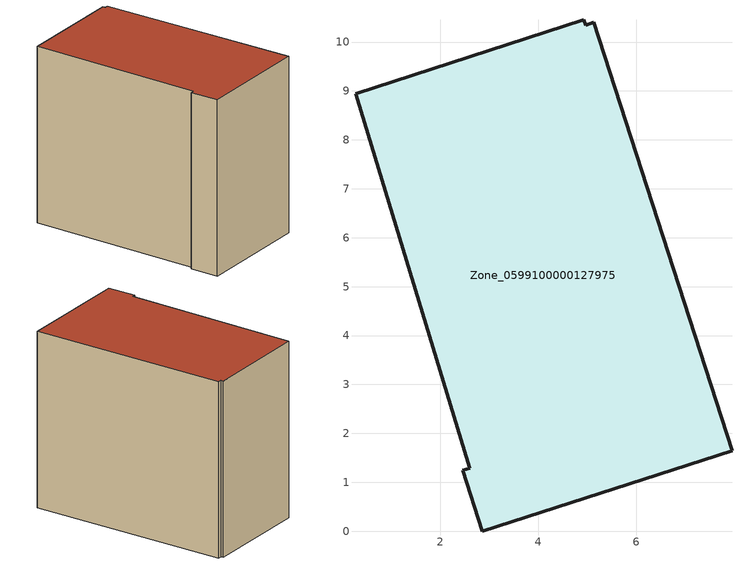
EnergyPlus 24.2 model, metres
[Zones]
Zone_0599100000127975
 floor ground (C_G): 7.96,1.65 2.86,0 2.46,1.24 2.6,1.29 0.26,8.95 4.93,10.46 4.97,10.35 5.13,10.4 z0
 wall outside (C_F): 2.6,1.29 2.46,1.24 2.86,0 7.96,1.65 5.13,10.4 4.97,10.35 4.93,10.46 0.26,8.95 2.6,1.29 z0:8.11
 roof outside (C_R): 5.13,10.4 4.97,10.35 4.93,10.46 0.26,8.95 2.6,1.29 2.46,1.24 2.86,0 7.96,1.65 z8.11
[BUILDING]
Pand.0599100000127975: North Axis=0; Terrain=City; Loads Convergence Tolerance Value=0.04; Temperature Convergence Tolerance Value=0.4; Solar Distribution=FullExterior; Maximum Number of Warmup Days=25; Minimum Number of Warmup Days=1
[Site:Location]
Rotterdam.The.Hague.AP_ZH_NLD Design_Conditions: Latitude=51.96; Longitude=4.45; Time Zone=1; Elevation=-4.5
[SITE:GROUNDTEMPERATURE:BUILDINGSURFACE]
18, 18, 18, 18, 18, 18, 18, 18, 18, 18, 18, 18
[MATERIAL] Thermal Absorptance=0.9; Solar Absorptance=0.7; Visible Absorptance=0.7
Name | Roughness | Thickness | Conductivity | Density | Specific Heat
G.TC.1975-1991 | MediumSmooth | 0.15 | 0.288461 | 540 | 1210
F.TC.1975-1991 | Rough | 0.3 | 0.230769 | 1920 | 840
R.TC.1975-1991 | MediumRough | 0.2 | 0.153846 | 1500 | 1000
[CONSTRUCTION]
C_G: G.TC.1975-1991
C_F: F.TC.1975-1991
C_R: R.TC.1975-1991
[ZONE]
Zone_0599100000127975: Type=1; Multiplier=1; Ceiling Height=Autocalculate; Volume=Autocalculate; Floor Area=autocalculate; Part of Total Floor Area=Yes
[ZONEINFILTRATION:DESIGNFLOWRATE]
Infil_Zone_0599100000127975: Zone or ZoneList or Space or SpaceList=Zone_0599100000127975; Schedule=AlwaysOn; Design Flow Rate Calculation Method=Flow/Area; Flow Rate per Floor Area=0.003; Constant Term Coefficient=1; Temperature Term Coefficient=0; Velocity Term Coefficient=0; Velocity Squared Term Coefficient=0
[HVACTEMPLATE:ZONE:IDEALLOADSAIRSYSTEM]
Zone_0599100000127975: Maximum Heating Supply Air Temperature=50; Minimum Cooling Supply Air Temperature=13; Maximum Heating Supply Air Humidity Ratio=0.0156; Minimum Cooling Supply Air Humidity Ratio=0.0077; Heating Limit=NoLimit; Cooling Limit=NoLimit; Dehumidification Control Type=ConstantSensibleHeatRatio; Cooling Sensible Heat Ratio=0.7; Dehumidification Setpoint=60; Humidification Control Type=None; Humidification Setpoint=30; Outdoor Air Method=None; Outdoor Air Flow Rate per Person=0.00944; Outdoor Air Flow Rate per Zone Floor Area=0; Outdoor Air Flow Rate per Zone=0; Demand Controlled Ventilation Type=None; Outdoor Air Economizer Type=NoEconomizer; Heat Recovery Type=None; Sensible Heat Recovery Effectiveness=0.7; Latent Heat Recovery Effectiveness=0.65
[ZONECONTROL:THERMOSTAT]
ThermostatControl_Zone_0599100000127975: Zone or ZoneList=Zone_0599100000127975; Control Type Schedule=DualSetpointControlType; Control 1=Thermostat_Zone_0599100000127975; Temperature Difference Between Cutout And Setpoint=0
[THERMOSTATSETPOINT:DUALSETPOINT]
Thermostat_Zone_0599100000127975: Heating Setpoint Temperature Schedule=HeatingSetpoint_Zone_0599100000127975; Cooling Setpoint Temperature Schedule=CoolingSetpoint_Zone_0599100000127975
[SCHEDULE:COMPACT]
HeatingSetpoint_Zone_0599100000127975: Through: 12/31, For: AllDays, Until: 24:00, 21
CoolingSetpoint_Zone_0599100000127975: Through: 12/31, For: AllDays, Until: 24:00, 24
DualSetpointControlType: Through: 12/31, For: AllDays, Until: 24:00, 4
AlwaysOn: Through: 12/31, For: AllDays, Until: 24:00, 1
